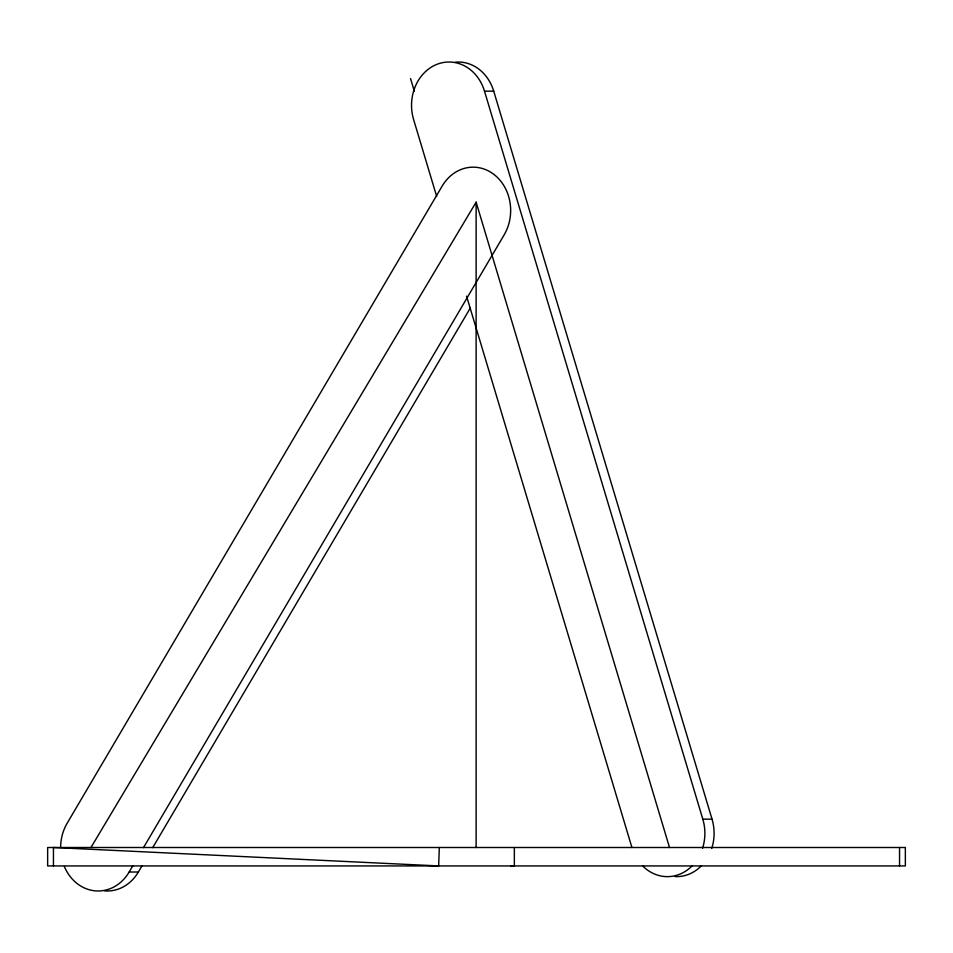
<?xml version="1.0" encoding="UTF-8"?>
<svg xmlns="http://www.w3.org/2000/svg" width="953" height="953" viewBox="0 0 953 953"><rect width="100%" height="100%" fill="white"/><g stroke="black" fill="none" stroke-linecap="round" stroke-linejoin="round"><path stroke-width="1.43" d="M439.321 847.503L438.654 865.932L53.451 847.503L53.451 865.932M64.363 866.527A43.314 37.512 90 0 0 129.155 872.019L132.92 865.61M143.486 847.658L504.173 234.831A43.314 37.512 90 0 0 494.238 174.661A43.314 37.512 90 0 0 442.121 186.133L67.103 823.332A43.314 37.512 90 0 0 60.623 847.324M104.592 890.876A43.314 37.512 90 0 0 138.364 872.019L142.14 865.61M152.706 847.658L470.377 307.902M90.964 847.503L476.119 202.167L669.506 847.503M436.677 196.437L413.602 119.506A43.314 37.512 -90 0 1 436.772 64.399A43.314 37.512 -90 0 1 484.493 91.154L493.714 91.154L712.034 819.163A43.314 37.512 -90 0 1 711.772 848.349M484.493 91.154L702.814 819.163L712.034 819.163M129.155 872.019L138.364 872.019M510.701 865.789L513.679 865.932M410.552 78.575L414.352 91.274M466.577 296.157L631.922 847.503M899.549 847.503L899.549 865.932M514.346 847.503L514.346 865.932M476.119 202.167L476.119 847.503M455.582 62.124A43.314 37.512 -90 0 1 493.714 91.154M701.491 865.717A43.314 37.512 -90 0 1 675.069 876.605M702.814 819.163A43.314 37.512 -90 0 1 702.552 848.349M692.271 865.717A43.314 37.512 -90 0 1 642.81 866.074M905.35 847.503L47.65 847.503L47.65 865.932L905.35 865.932L905.35 847.503"/></g></svg>
